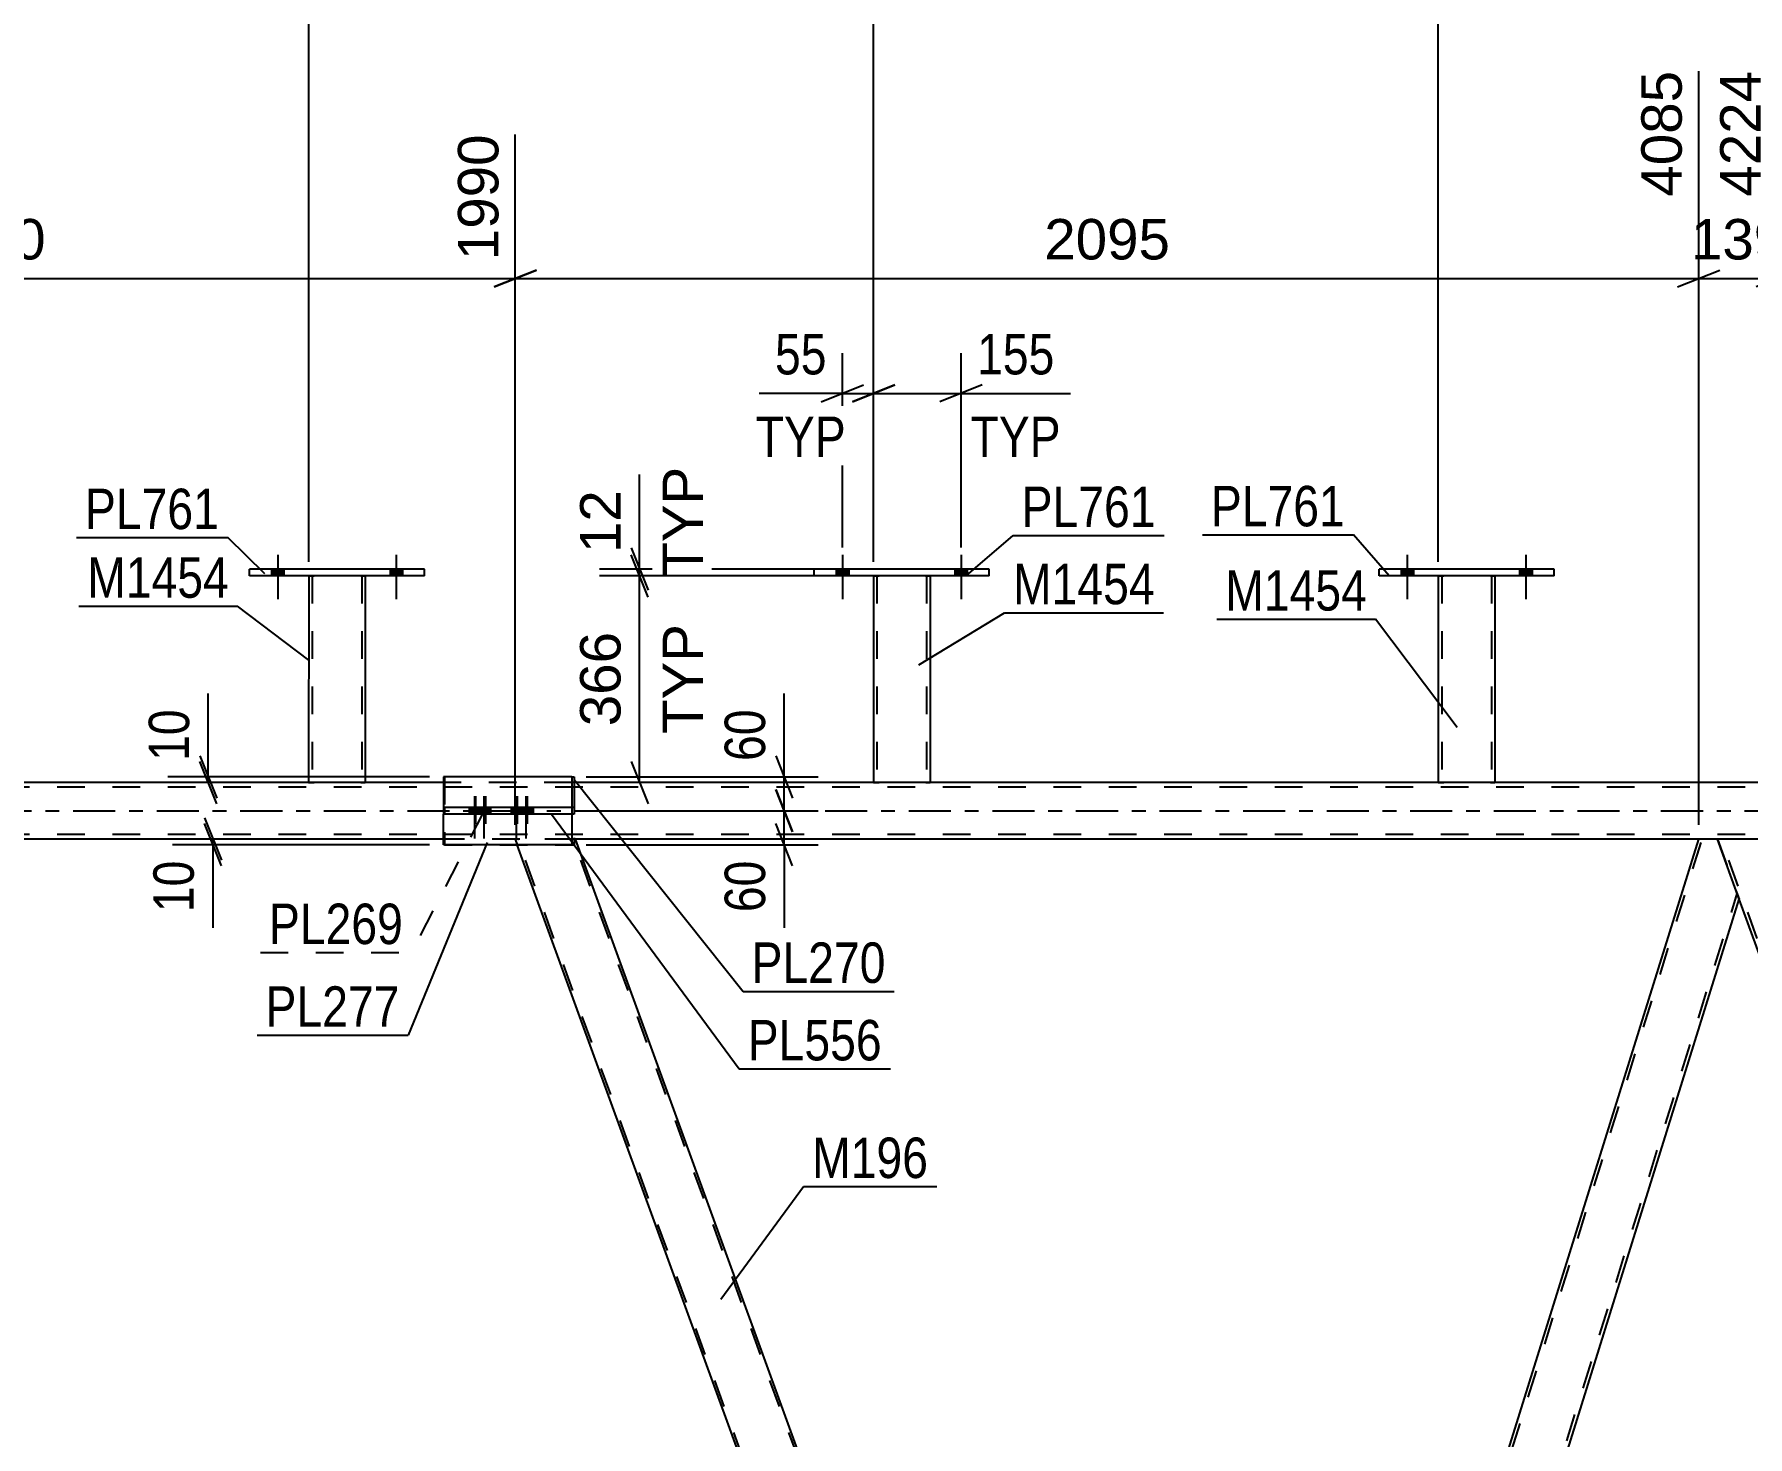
# Model space of a CAD drawing. Header units: millimetres. Extents: x 0 to 841, y 0 to 594.
# Drawn here: x 106.8 to 228.2, y 382.3 to 481.6 of the extents above; entities that cross this region are included whole.
import ezdxf

# ---------------------------------------------------------------- set-up
doc = ezdxf.new("R2010")
doc.units = ezdxf.units.MM
doc.linetypes.add('DXK_LINE_DOT2', pattern=[3.9198, 1.9599, -1.9599])
doc.linetypes.add('DXK_LINE_DOT3', pattern=[5.9187, 2.979, -0.9799, 0.9799, -0.9799])
doc.styles.add('Arial', font='ARIAL.TTF', dxfattribs={"height": 0.2})
doc.styles.add('Arial Narrow', font='ARIALN.TTF', dxfattribs={"height": 0.2})

# ---------------------------------------------------------------- blocks, each defined once
blk = doc.blocks.new('Bolt-317311647-2537 - 2495')
at = {"linetype": 'Continuous'}
for points in [[(123.64, 443.24), (124.52, 443.24), (124.52, 443.72), (123.64, 443.72)], [(132.04, 443.24), (132.92, 443.24), (132.92, 443.72), (132.04, 443.72)]]:
    blk.add_hatch(color=1, dxfattribs=at).paths.add_polyline_path(points)
at = {"color": 1, "linetype": 'Continuous'}
for p, q in [((124.08, 444.72), (124.08, 441.6)), ((132.48, 444.72), (132.48, 441.6)), ((123.64, 443.72), (123.64, 443.24)), ((124.52, 443.72), (124.52, 443.24)), ((132.04, 443.72), (132.04, 443.24)), ((132.92, 443.72), (132.92, 443.24))]:
    blk.add_line(p, q, dxfattribs=at)
blk = doc.blocks.new('Bolt-317311647-2538 - 2495')
at = {"linetype": 'Continuous'}
for points in [[(123.64, 443.24), (124.52, 443.24), (124.52, 443.72), (123.64, 443.72)], [(132.04, 443.24), (132.92, 443.24), (132.92, 443.72), (132.04, 443.72)]]:
    blk.add_hatch(color=1, dxfattribs=at).paths.add_polyline_path(points)
at = {"color": 1, "linetype": 'Continuous'}
for p, q in [((124.08, 444.72), (124.08, 441.6)), ((132.48, 444.72), (132.48, 441.6)), ((123.64, 443.72), (123.64, 443.24)), ((124.52, 443.72), (124.52, 443.24)), ((132.04, 443.72), (132.04, 443.24)), ((132.92, 443.72), (132.92, 443.24))]:
    blk.add_line(p, q, dxfattribs=at)
blk = doc.blocks.new('Part-317311647-2614 - 2495')
at = {"color": 2, "linetype": 'Continuous'}
for p, q in [((126.27, 428.6), (90.27, 428.6)), ((135.82, 428.6), (130.27, 428.6)), ((166.28, 428.6), (144.92, 428.6)), ((206.28, 428.6), (170.28, 428.6)), ((246.27, 428.6), (210.28, 428.6)), ((135.82, 424.6), (74.08, 424.6)), ((224.72, 424.6), (145.16, 424.6))]:
    blk.add_line(p, q, dxfattribs=at)
at = {"color": 7, "linetype": 'DXK_LINE_DOT2'}
for p, q in [((130.27, 428.6), (126.27, 428.6)), ((144.92, 428.6), (135.82, 428.6)), ((170.28, 428.6), (166.28, 428.6)), ((210.28, 428.6), (206.28, 428.6)), ((710.15, 428.28), (74.08, 428.28)), ((710.15, 424.92), (74.08, 424.92)), ((145.16, 424.6), (135.82, 424.6)), ((655.97, 424.6), (224.72, 424.6)), ((230.3, 424.6), (224.72, 424.6))]:
    blk.add_line(p, q, dxfattribs=at)
at = {"color": 7, "linetype": 'DXK_LINE_DOT3'}
blk.add_line((74.08, 426.6), (719.95, 426.6), dxfattribs=at)
blk = doc.blocks.new('Bolt-317311647-2539 - 2495')
at = {"linetype": 'Continuous'}
for points in [[(163.64, 443.24), (164.52, 443.24), (164.52, 443.72), (163.64, 443.72)], [(172.04, 443.24), (172.92, 443.24), (172.92, 443.72), (172.04, 443.72)]]:
    blk.add_hatch(color=1, dxfattribs=at).paths.add_polyline_path(points)
at = {"color": 1, "linetype": 'Continuous'}
for p, q in [((164.08, 444.72), (164.08, 441.6)), ((172.48, 444.72), (172.48, 441.6)), ((163.64, 443.72), (163.64, 443.24)), ((164.52, 443.72), (164.52, 443.24)), ((172.04, 443.72), (172.04, 443.24)), ((172.92, 443.72), (172.92, 443.24))]:
    blk.add_line(p, q, dxfattribs=at)
blk = doc.blocks.new('Bolt-317311647-2540 - 2495')
at = {"linetype": 'Continuous'}
for points in [[(163.64, 443.24), (164.52, 443.24), (164.52, 443.72), (163.64, 443.72)], [(172.04, 443.24), (172.92, 443.24), (172.92, 443.72), (172.04, 443.72)]]:
    blk.add_hatch(color=1, dxfattribs=at).paths.add_polyline_path(points)
at = {"color": 1, "linetype": 'Continuous'}
for p, q in [((164.08, 444.72), (164.08, 441.6)), ((172.48, 444.72), (172.48, 441.6)), ((163.64, 443.72), (163.64, 443.24)), ((164.52, 443.72), (164.52, 443.24)), ((172.04, 443.72), (172.04, 443.24)), ((172.92, 443.72), (172.92, 443.24))]:
    blk.add_line(p, q, dxfattribs=at)
blk = doc.blocks.new('Bolt-317311647-2541 - 2495')
at = {"color": 1, "linetype": 'DXK_LINE_DOT2'}
for p, q in [((138.1, 427.64), (138.1, 424.64)), ((138.79, 427.64), (138.79, 424.64)), ((141.05, 427.64), (141.05, 424.64)), ((141.74, 427.64), (141.74, 424.64)), ((137.74, 426.84), (137.74, 426.36)), ((138.43, 426.84), (138.43, 426.36)), ((138.46, 426.84), (138.46, 426.36)), ((139.15, 426.84), (139.15, 426.36)), ((140.69, 426.84), (140.69, 426.36)), ((141.38, 426.84), (141.38, 426.36)), ((141.41, 426.84), (141.41, 426.36)), ((142.1, 426.84), (142.1, 426.36))]:
    blk.add_line(p, q, dxfattribs=at)
blk = doc.blocks.new('Part-317311647-2659 - 2495')
at = {"color": 7, "linetype": 'DXK_LINE_DOT2'}
for p, q in [((135.9, 429), (135.9, 424.2)), ((144.92, 429), (135.9, 429)), ((145.07, 428.6), (145.07, 424.2)), ((135.9, 424.2), (145.07, 424.2))]:
    blk.add_line(p, q, dxfattribs=at)
at = {"color": 2, "linetype": 'Continuous'}
for p, q in [((144.92, 429), (145.07, 429)), ((145.07, 429), (145.07, 428.6))]:
    blk.add_line(p, q, dxfattribs=at)
blk = doc.blocks.new('Bolt-317311647-2542 - 2495')
at = {"linetype": 'Continuous'}
for points in [[(138.37, 426.84), (137.65, 426.84), (137.65, 426.36), (138.37, 426.36)], [(139.05, 426.84), (138.33, 426.84), (138.33, 426.36), (139.05, 426.36)], [(141.34, 426.84), (140.62, 426.84), (140.62, 426.36), (141.34, 426.36)], [(142.01, 426.84), (141.29, 426.84), (141.29, 426.36), (142.01, 426.36)]]:
    blk.add_hatch(color=1, dxfattribs=at).paths.add_polyline_path(points)
at = {"color": 1, "linetype": 'Continuous'}
for p, q in [((138.01, 427.64), (138.01, 424.64)), ((138.69, 427.64), (138.69, 424.64)), ((140.98, 427.64), (140.98, 424.64)), ((141.65, 427.64), (141.65, 424.64)), ((137.65, 426.84), (137.65, 426.36)), ((138.33, 426.84), (138.33, 426.36)), ((138.37, 426.84), (138.37, 426.36)), ((139.05, 426.84), (139.05, 426.36)), ((140.62, 426.84), (140.62, 426.36)), ((141.29, 426.84), (141.29, 426.36)), ((141.34, 426.84), (141.34, 426.36)), ((142.01, 426.84), (142.01, 426.36))]:
    blk.add_line(p, q, dxfattribs=at)
blk = doc.blocks.new('Bolt-317311647-2543 - 2495')
at = {"linetype": 'Continuous'}
for points in [[(203.64, 443.24), (204.52, 443.24), (204.52, 443.72), (203.64, 443.72)], [(212.04, 443.24), (212.92, 443.24), (212.92, 443.72), (212.04, 443.72)]]:
    blk.add_hatch(color=1, dxfattribs=at).paths.add_polyline_path(points)
at = {"color": 1, "linetype": 'Continuous'}
for p, q in [((204.08, 444.72), (204.08, 441.6)), ((212.48, 444.72), (212.48, 441.6)), ((203.64, 443.72), (203.64, 443.24)), ((204.52, 443.72), (204.52, 443.24)), ((212.04, 443.72), (212.04, 443.24)), ((212.92, 443.72), (212.92, 443.24))]:
    blk.add_line(p, q, dxfattribs=at)
blk = doc.blocks.new('Bolt-317311647-2544 - 2495')
at = {"linetype": 'Continuous'}
for points in [[(203.64, 443.24), (204.52, 443.24), (204.52, 443.72), (203.64, 443.72)], [(212.04, 443.24), (212.92, 443.24), (212.92, 443.72), (212.04, 443.72)]]:
    blk.add_hatch(color=1, dxfattribs=at).paths.add_polyline_path(points)
at = {"color": 1, "linetype": 'Continuous'}
for p, q in [((204.08, 444.72), (204.08, 441.6)), ((212.48, 444.72), (212.48, 441.6)), ((203.64, 443.72), (203.64, 443.24)), ((204.52, 443.72), (204.52, 443.24)), ((212.04, 443.72), (212.04, 443.24)), ((212.92, 443.72), (212.92, 443.24))]:
    blk.add_line(p, q, dxfattribs=at)
blk = doc.blocks.new('Part-317311647-2953 - 2495')
at = {"color": 2, "linetype": 'Continuous'}
for p, q in [((188.02, 306.85), (224.72, 424.6)), ((226.04, 424.6), (224.72, 424.6)), ((227.59, 420.35), (226.04, 424.6)), ((191.13, 303.38), (227.59, 420.35)), ((189.28, 303.38), (188.04, 306.81))]:
    blk.add_line(p, q, dxfattribs=at)
at = {"color": 7, "linetype": 'DXK_LINE_DOT2'}
for p, q in [((188.16, 306.48), (224.97, 424.6)), ((190.88, 303.38), (227.45, 420.73)), ((188.02, 306.85), (188.04, 306.81)), ((191.13, 303.38), (189.28, 303.38))]:
    blk.add_line(p, q, dxfattribs=at)
blk = doc.blocks.new('Part-317311647-2639 - 2495')
at = {"color": 2, "linetype": 'Continuous'}
for p, q in [((122.08, 443.24), (122.08, 443.72)), ((134.48, 443.72), (122.08, 443.72)), ((134.48, 443.24), (122.08, 443.24)), ((134.48, 443.24), (134.48, 443.72))]:
    blk.add_line(p, q, dxfattribs=at)
blk = doc.blocks.new('Part-317311647-2644 - 2495')
at = {"color": 2, "linetype": 'Continuous'}
for p, q in [((126.28, 443.24), (126.27, 428.6)), ((130.28, 443.24), (130.27, 428.6)), ((126.31, 428.6), (126.27, 428.6)), ((126.42, 428.6), (126.31, 428.6)), ((126.57, 428.6), (126.42, 428.6)), ((129.98, 428.6), (126.57, 428.6)), ((130.13, 428.6), (129.98, 428.6)), ((130.24, 428.6), (130.13, 428.6)), ((130.27, 428.6), (130.24, 428.6))]:
    blk.add_line(p, q, dxfattribs=at)
at = {"color": 7, "linetype": 'DXK_LINE_DOT2'}
for p, q in [((126.28, 443.25), (126.28, 443.25)), ((126.28, 443.25), (126.28, 443.24)), ((126.28, 443.24), (126.28, 443.25)), ((126.32, 443.25), (126.28, 443.25)), ((126.28, 443.25), (126.32, 443.25)), ((126.42, 443.25), (126.32, 443.25)), ((126.32, 443.25), (126.42, 443.25)), ((126.58, 443.25), (126.42, 443.25)), ((126.42, 443.25), (126.58, 443.25)), ((126.52, 443.25), (126.51, 428.6)), ((126.52, 443.25), (126.52, 443.25)), ((126.54, 443.25), (126.52, 443.25)), ((126.52, 443.25), (126.54, 443.25)), ((126.59, 443.25), (126.54, 443.25)), ((126.54, 443.25), (126.59, 443.25)), ((129.98, 443.24), (126.58, 443.25)), ((129.98, 443.24), (126.58, 443.25)), ((129.89, 443.24), (126.59, 443.25)), ((126.59, 443.25), (126.67, 443.25)), ((129.97, 443.24), (126.67, 443.25)), ((129.97, 443.24), (129.89, 443.24)), ((130.02, 443.24), (129.97, 443.24)), ((129.97, 443.24), (130.02, 443.24)), ((129.98, 443.24), (130.14, 443.24)), ((130.14, 443.24), (129.98, 443.24)), ((130.04, 443.24), (130.02, 443.24)), ((130.02, 443.24), (130.04, 443.24)), ((130.04, 443.24), (130.03, 428.6)), ((130.04, 443.24), (130.04, 443.24)), ((130.14, 443.24), (130.24, 443.24)), ((130.24, 443.24), (130.14, 443.24)), ((130.24, 443.24), (130.28, 443.24)), ((130.28, 443.24), (130.24, 443.24)), ((130.28, 443.24), (130.28, 443.24)), ((130.28, 443.24), (130.28, 443.24)), ((130.28, 443.24), (130.28, 443.24)), ((126.27, 428.6), (126.31, 428.6)), ((126.31, 428.6), (126.42, 428.6)), ((126.42, 428.6), (126.57, 428.6)), ((126.53, 428.6), (126.51, 428.6)), ((126.51, 428.6), (126.53, 428.6)), ((126.58, 428.6), (126.53, 428.6)), ((126.53, 428.6), (126.57, 428.6)), ((129.98, 428.6), (126.57, 428.6)), ((126.57, 428.6), (126.58, 428.6)), ((129.89, 428.6), (126.58, 428.6)), ((126.58, 428.6), (126.66, 428.6)), ((129.96, 428.6), (126.66, 428.6)), ((129.96, 428.6), (129.89, 428.6)), ((130.02, 428.6), (129.96, 428.6)), ((129.96, 428.6), (130.02, 428.6)), ((129.98, 428.6), (130.13, 428.6)), ((130.03, 428.6), (130.02, 428.6)), ((130.02, 428.6), (130.03, 428.6)), ((130.13, 428.6), (130.24, 428.6)), ((130.24, 428.6), (130.27, 428.6))]:
    blk.add_line(p, q, dxfattribs=at)
blk = doc.blocks.new('Part-317311647-2649 - 2495')
at = {"color": 2, "linetype": 'Continuous'}
for p, q in [((162.08, 443.24), (162.08, 443.72)), ((174.48, 443.72), (162.08, 443.72)), ((174.48, 443.24), (162.08, 443.24)), ((174.48, 443.24), (174.48, 443.72))]:
    blk.add_line(p, q, dxfattribs=at)
blk = doc.blocks.new('Part-317311647-2654 - 2495')
at = {"color": 7, "linetype": 'DXK_LINE_DOT2'}
for p, q in [((166.28, 443.25), (166.28, 443.25)), ((166.28, 443.25), (166.28, 443.24)), ((166.28, 443.24), (166.28, 443.25)), ((166.32, 443.25), (166.28, 443.25)), ((166.28, 443.25), (166.32, 443.25)), ((166.42, 443.25), (166.32, 443.25)), ((166.32, 443.25), (166.42, 443.25)), ((166.54, 443.25), (166.42, 443.25)), ((166.42, 443.25), (166.58, 443.25)), ((166.52, 443.25), (166.52, 443.25)), ((166.52, 443.25), (166.52, 428.6)), ((166.54, 443.25), (166.52, 443.25)), ((166.52, 443.25), (166.54, 443.25)), ((169.99, 443.24), (166.54, 443.25)), ((166.59, 443.25), (166.54, 443.25)), ((166.54, 443.25), (166.59, 443.25)), ((169.99, 443.24), (166.58, 443.25)), ((169.89, 443.24), (166.59, 443.25)), ((166.59, 443.25), (166.67, 443.25)), ((169.97, 443.24), (166.67, 443.25)), ((169.97, 443.24), (169.89, 443.24)), ((170.02, 443.24), (169.97, 443.24)), ((169.97, 443.24), (170.02, 443.24)), ((169.99, 443.24), (170.14, 443.24)), ((170.14, 443.24), (169.99, 443.24)), ((170.04, 443.24), (170.02, 443.24)), ((170.02, 443.24), (170.04, 443.24)), ((170.04, 443.24), (170.04, 443.24)), ((170.04, 443.24), (170.04, 428.6)), ((170.14, 443.24), (170.25, 443.24)), ((170.25, 443.24), (170.14, 443.24)), ((170.25, 443.24), (170.28, 443.24)), ((170.28, 443.24), (170.25, 443.24)), ((170.28, 443.24), (170.28, 443.24)), ((170.28, 443.24), (170.28, 443.24)), ((170.28, 443.24), (170.28, 443.24)), ((166.28, 428.6), (166.31, 428.6)), ((166.31, 428.6), (166.42, 428.6)), ((166.42, 428.6), (166.57, 428.6)), ((166.54, 428.6), (166.52, 428.6)), ((166.52, 428.6), (166.54, 428.6)), ((166.59, 428.6), (166.54, 428.6)), ((166.54, 428.6), (166.57, 428.6)), ((169.98, 428.6), (166.57, 428.6)), ((166.57, 428.6), (166.59, 428.6)), ((169.89, 428.6), (166.59, 428.6)), ((166.59, 428.6), (166.67, 428.6)), ((170.02, 428.6), (166.67, 428.6)), ((169.97, 428.6), (169.89, 428.6)), ((170.02, 428.6), (169.97, 428.6)), ((169.98, 428.6), (170.14, 428.6)), ((170.04, 428.6), (170.02, 428.6)), ((170.02, 428.6), (170.04, 428.6)), ((170.14, 428.6), (170.24, 428.6)), ((170.24, 428.6), (170.28, 428.6))]:
    blk.add_line(p, q, dxfattribs=at)
at = {"color": 2, "linetype": 'Continuous'}
for p, q in [((166.28, 443.24), (166.28, 428.6)), ((170.28, 443.24), (170.28, 428.6)), ((166.31, 428.6), (166.28, 428.6)), ((166.42, 428.6), (166.31, 428.6)), ((166.57, 428.6), (166.42, 428.6)), ((169.98, 428.6), (166.57, 428.6)), ((170.14, 428.6), (169.98, 428.6)), ((170.24, 428.6), (170.14, 428.6)), ((170.28, 428.6), (170.24, 428.6))]:
    blk.add_line(p, q, dxfattribs=at)
blk = doc.blocks.new('Part-317311647-2664 - 2495')
at = {"color": 2, "linetype": 'Continuous'}
for p, q in [((202.08, 443.24), (202.08, 443.72)), ((214.48, 443.72), (202.08, 443.72)), ((214.48, 443.24), (202.08, 443.24)), ((214.48, 443.24), (214.48, 443.72))]:
    blk.add_line(p, q, dxfattribs=at)
blk = doc.blocks.new('Part-317311647-2669 - 2495')
at = {"color": 7, "linetype": 'DXK_LINE_DOT2'}
for p, q in [((206.28, 443.25), (206.28, 443.25)), ((206.28, 443.25), (206.28, 443.24)), ((206.28, 443.24), (206.28, 443.25)), ((206.32, 443.25), (206.28, 443.25)), ((206.28, 443.25), (206.32, 443.25)), ((206.42, 443.25), (206.32, 443.25)), ((206.32, 443.25), (206.42, 443.25)), ((206.54, 443.25), (206.42, 443.25)), ((206.42, 443.25), (206.58, 443.25)), ((206.52, 443.25), (206.52, 443.25)), ((206.52, 443.25), (206.52, 428.6)), ((206.54, 443.25), (206.52, 443.25)), ((206.52, 443.25), (206.54, 443.25)), ((209.98, 443.24), (206.54, 443.25)), ((206.59, 443.25), (206.54, 443.25)), ((206.54, 443.25), (206.59, 443.25)), ((209.98, 443.24), (206.58, 443.25)), ((209.89, 443.24), (206.59, 443.25)), ((206.59, 443.25), (206.67, 443.25)), ((209.97, 443.24), (206.67, 443.25)), ((209.97, 443.24), (209.89, 443.24)), ((210.02, 443.24), (209.97, 443.24)), ((209.97, 443.24), (210.02, 443.24)), ((209.98, 443.24), (210.14, 443.24)), ((210.14, 443.24), (209.98, 443.24)), ((210.04, 443.24), (210.02, 443.24)), ((210.02, 443.24), (210.04, 443.24)), ((210.04, 443.24), (210.04, 443.24)), ((210.04, 443.24), (210.04, 428.6)), ((210.14, 443.24), (210.24, 443.24)), ((210.24, 443.24), (210.14, 443.24)), ((210.24, 443.24), (210.28, 443.24)), ((210.28, 443.24), (210.24, 443.24)), ((210.28, 443.24), (210.28, 443.24)), ((210.28, 443.24), (210.28, 443.24)), ((210.28, 443.24), (210.28, 443.24)), ((206.28, 428.6), (206.31, 428.6)), ((206.31, 428.6), (206.42, 428.6)), ((206.42, 428.6), (206.57, 428.6)), ((206.53, 428.6), (206.52, 428.6)), ((206.52, 428.6), (206.53, 428.6)), ((206.59, 428.6), (206.53, 428.6)), ((206.53, 428.6), (206.57, 428.6)), ((209.98, 428.6), (206.57, 428.6)), ((206.57, 428.6), (206.59, 428.6)), ((209.89, 428.6), (206.59, 428.6)), ((206.59, 428.6), (206.66, 428.6)), ((210.02, 428.6), (206.66, 428.6)), ((209.97, 428.6), (209.89, 428.6)), ((210.02, 428.6), (209.97, 428.6)), ((209.98, 428.6), (210.14, 428.6)), ((210.04, 428.6), (210.02, 428.6)), ((210.02, 428.6), (210.04, 428.6)), ((210.14, 428.6), (210.24, 428.6)), ((210.24, 428.6), (210.28, 428.6))]:
    blk.add_line(p, q, dxfattribs=at)
at = {"color": 2, "linetype": 'Continuous'}
for p, q in [((206.28, 443.24), (206.28, 428.6)), ((210.28, 443.24), (210.28, 428.6)), ((206.31, 428.6), (206.28, 428.6)), ((206.42, 428.6), (206.31, 428.6)), ((206.57, 428.6), (206.42, 428.6)), ((209.98, 428.6), (206.57, 428.6)), ((210.14, 428.6), (209.98, 428.6)), ((210.24, 428.6), (210.14, 428.6)), ((210.28, 428.6), (210.24, 428.6))]:
    blk.add_line(p, q, dxfattribs=at)
blk = doc.blocks.new('Part-317311647-2704 - 2495')
at = {"color": 2, "linetype": 'Continuous'}
for p, q in [((144.92, 429), (135.82, 429)), ((135.82, 429), (135.82, 426.84)), ((144.92, 429), (144.92, 424.2)), ((135.82, 424.2), (135.82, 426.36)), ((144.92, 424.2), (135.82, 424.2))]:
    blk.add_line(p, q, dxfattribs=at)
at = {"color": 7, "linetype": 'DXK_LINE_DOT2'}
blk.add_line((135.82, 426.84), (135.82, 426.36), dxfattribs=at)
blk = doc.blocks.new('Part-317311647-2993 - 2495')
at = {"color": 2, "linetype": 'Continuous'}
for p, q in [((230.3, 424.6), (226.04, 424.6)), ((230.3, 424.6), (272.66, 308.2)), ((268.41, 308.2), (227.59, 420.35))]:
    blk.add_line(p, q, dxfattribs=at)
at = {"color": 7, "linetype": 'DXK_LINE_DOT2'}
for p, q in [((226.04, 424.6), (227.59, 420.35)), ((270.42, 303.38), (226.3, 424.6)), ((226.3, 424.6), (226.32, 424.6)), ((274.16, 303.38), (230.04, 424.6)), ((270.16, 303.38), (268.41, 308.2)), ((274.42, 303.38), (272.66, 308.2)), ((274.42, 303.38), (270.16, 303.38))]:
    blk.add_line(p, q, dxfattribs=at)
blk = doc.blocks.new('Part-317311647-2998 - 2495')
at = {"color": 7, "linetype": 'DXK_LINE_DOT2'}
for p, q in [((144.95, 424.6), (140.91, 424.6)), ((140.91, 424.6), (141.05, 424.2)), ((185.2, 303.38), (141.08, 424.6)), ((141.08, 424.6), (141.09, 424.6)), ((141.09, 424.6), (141.13, 424.6)), ((189.11, 303.38), (144.99, 424.6)), ((189.28, 303.38), (188.04, 306.81)), ((189.28, 303.38), (185.03, 303.38))]:
    blk.add_line(p, q, dxfattribs=at)
at = {"color": 2, "linetype": 'Continuous'}
for p, q in [((185.03, 303.38), (141.05, 424.2)), ((144.95, 424.6), (144.92, 424.6)), ((145.16, 424.6), (144.95, 424.6)), ((188.04, 306.81), (145.16, 424.6))]:
    blk.add_line(p, q, dxfattribs=at)
blk = doc.blocks.new('Part-317311647-3008 - 2495')
at = {"color": 7, "linetype": 'DXK_LINE_DOT2'}
for p, q in [((145.07, 426.84), (135.9, 426.84)), ((135.9, 426.84), (135.9, 426.36)), ((145.07, 426.36), (135.9, 426.36)), ((142.17, 426.84), (142.17, 426.36)), ((145.07, 426.84), (145.07, 426.36))]:
    blk.add_line(p, q, dxfattribs=at)
blk = doc.blocks.new('Part-317311647-3018 - 2495')
at = {"color": 2, "linetype": 'Continuous'}
for p, q in [((142.11, 426.84), (135.82, 426.84)), ((135.82, 426.84), (135.82, 426.36)), ((142.11, 426.36), (135.82, 426.36)), ((144.92, 426.84), (142.11, 426.84)), ((142.11, 426.84), (142.11, 426.36)), ((144.92, 426.36), (142.11, 426.36)), ((144.92, 426.84), (144.92, 426.36))]:
    blk.add_line(p, q, dxfattribs=at)
blk = doc.blocks.new('StraightDimension-317311647-3088 - 2495')
at = {"color": 7, "linetype": 'Continuous'}
for p, q in [((224.72, 425.6), (224.72, 478.99)), ((230.3, 425.6), (230.3, 478.99)), ((223.22, 463.7), (226.22, 464.9)), ((231.8, 464.9), (228.8, 463.7)), ((224.72, 464.3), (230.3, 464.3))]:
    blk.add_line(p, q, dxfattribs=at)
at = {"color": 0}
blk.add_wipeout([(231.45, 465.05), (231.45, 469.25), (223.57, 469.25), (223.57, 465.05)], dxfattribs=at)
at = {"color": 3, "style": 'Arial'}
blk.add_text('139', height=2.865, dxfattribs=at).set_placement((224.17, 465.65))
at = {"color": 0, "linetype": 'Continuous'}
blk.add_wipeout([(229.7, 479.59), (225.5, 479.59), (225.5, 469.5), (229.7, 469.5)], dxfattribs=at)
at = {"color": 3, "linetype": 'Continuous', "style": 'Arial'}
blk.add_text('4224', height=2.865, rotation=90.0002, dxfattribs=at).set_placement((229.1, 470.1))
blk = doc.blocks.new('StraightDimension-317311647-3474 - 2495')
at = {"color": 7, "linetype": 'Continuous'}
for p, q in [((65.46, 423.6), (65.46, 343.93)), ((106.9, 304.38), (106.9, 349.18)), ((66.96, 346.93), (63.96, 345.73)), ((65.46, 346.33), (106.9, 346.33)), ((105.4, 345.73), (108.4, 346.93))]:
    blk.add_line(p, q, dxfattribs=at)
at = {"color": 0}
blk.add_wipeout([(91.23, 347.08), (91.23, 351.28), (81.13, 351.28), (81.13, 347.08)], dxfattribs=at)
at = {"color": 3, "style": 'Arial'}
blk.add_text('1139', height=2.865, dxfattribs=at).set_placement((81.73, 347.68))
blk = doc.blocks.new('StraightDimension-317311647-3766 - 2495')
at = {"color": 7, "linetype": 'Continuous'}
for p, q in [((118.89, 426.1), (120.09, 423.1)), ((120.09, 422.7), (118.89, 425.7)), ((134.82, 424.6), (116.64, 424.6)), ((134.82, 424.2), (116.64, 424.2)), ((119.49, 424.2), (119.49, 424.6)), ((119.49, 424.2), (119.49, 418.3)), ((119.49, 424.2), (119.49, 418.3))]:
    blk.add_line(p, q, dxfattribs=at)
at = {"color": 0}
blk.add_wipeout([(118.74, 423.68), (114.54, 423.68), (114.54, 418.82), (118.74, 418.82)], dxfattribs=at)
at = {"color": 3, "style": 'Arial Narrow'}
blk.add_text('10', height=2.863, rotation=90.0002, dxfattribs=at).set_placement((118.14, 419.42))
blk = doc.blocks.new('StraightDimension-317311647-3821 - 2495')
at = {"color": 7, "linetype": 'Continuous'}
for p, q in [((159.35, 428.1), (160.55, 425.1)), ((145.92, 426.6), (162.35, 426.6)), ((159.95, 424.2), (159.95, 426.6)), ((160.55, 422.7), (159.35, 425.7)), ((145.92, 424.2), (162.35, 424.2)), ((159.95, 424.2), (159.95, 418.3)), ((159.95, 424.2), (159.95, 418.3))]:
    blk.add_line(p, q, dxfattribs=at)
at = {"color": 0}
blk.add_wipeout([(159.2, 423.68), (155, 423.68), (155, 418.82), (159.2, 418.82)], dxfattribs=at)
at = {"color": 3, "style": 'Arial Narrow'}
blk.add_text('60', height=2.863, rotation=90.0002, dxfattribs=at).set_placement((158.6, 419.42))
blk = doc.blocks.new('StraightDimension-317311647-10850 - 2495')
at = {"color": 7, "linetype": 'Continuous'}
for p, q in [((166.28, 444.25), (166.28, 495.6)), ((206.28, 444.23), (206.28, 495.6)), ((167.78, 486.01), (164.78, 484.81)), ((204.78, 484.81), (207.78, 486.01)), ((166.28, 485.41), (206.28, 485.41))]:
    blk.add_line(p, q, dxfattribs=at)
at = {"color": 0}
blk.add_wipeout([(191.33, 486.16), (191.33, 490.36), (181.23, 490.36), (181.23, 486.16)], dxfattribs=at)
at = {"color": 3, "style": 'Arial'}
blk.add_text('1000', height=2.865, dxfattribs=at).set_placement((181.83, 486.76))
at = {"color": 0, "linetype": 'Continuous'}
blk.add_wipeout([(205.68, 496.2), (201.48, 496.2), (201.48, 486.11), (205.68, 486.11)], dxfattribs=at)
at = {"color": 3, "linetype": 'Continuous', "style": 'Arial'}
blk.add_text('3624', height=2.865, rotation=90.0002, dxfattribs=at).set_placement((205.08, 486.71))
blk = doc.blocks.new('StraightDimension-317311647-10851 - 2495')
at = {"color": 7, "linetype": 'Continuous'}
for p, q in [((126.28, 444.23), (126.28, 495.6)), ((166.28, 444.25), (166.28, 495.6)), ((127.78, 486.01), (124.78, 484.81)), ((164.78, 484.81), (167.78, 486.01)), ((126.28, 485.41), (166.28, 485.41))]:
    blk.add_line(p, q, dxfattribs=at)
at = {"color": 0}
blk.add_wipeout([(151.33, 486.16), (151.33, 490.36), (141.23, 490.36), (141.23, 486.16)], dxfattribs=at)
at = {"color": 3, "style": 'Arial'}
blk.add_text('1000', height=2.865, dxfattribs=at).set_placement((141.83, 486.76))
at = {"color": 0, "linetype": 'Continuous'}
blk.add_wipeout([(165.68, 496.2), (161.48, 496.2), (161.48, 486.11), (165.68, 486.11)], dxfattribs=at)
at = {"color": 3, "linetype": 'Continuous', "style": 'Arial'}
blk.add_text('2624', height=2.865, rotation=90.0002, dxfattribs=at).set_placement((165.08, 486.71))
blk = doc.blocks.new('StraightDimension-317311647-3077 - 2495')
at = {"color": 7, "linetype": 'Continuous'}
for p, q in [((224.72, 425.6), (224.72, 478.99)), ((140.91, 425.6), (140.91, 474.49)), ((142.41, 464.9), (139.41, 463.7)), ((223.22, 463.7), (226.22, 464.9)), ((140.91, 464.3), (224.72, 464.3))]:
    blk.add_line(p, q, dxfattribs=at)
at = {"color": 0}
blk.add_wipeout([(187.86, 465.05), (187.86, 469.25), (177.77, 469.25), (177.77, 465.05)], dxfattribs=at)
at = {"color": 3, "style": 'Arial'}
blk.add_text('2095', height=2.865, dxfattribs=at).set_placement((178.37, 465.65))
at = {"color": 0, "linetype": 'Continuous'}
blk.add_wipeout([(224.12, 479.59), (219.92, 479.59), (219.92, 469.5), (224.12, 469.5)], dxfattribs=at)
at = {"color": 3, "linetype": 'Continuous', "style": 'Arial'}
blk.add_text('4085', height=2.865, rotation=90.0002, dxfattribs=at).set_placement((223.52, 470.1))
blk = doc.blocks.new('StraightDimension-317311647-3029 - 2495')
at = {"color": 7, "linetype": 'Continuous'}
for p, q in [((149.71, 443.72), (149.71, 450.42)), ((149.71, 443.72), (149.71, 450.42)), ((149.11, 445.22), (150.31, 442.22)), ((150.31, 441.74), (149.11, 444.74)), ((167.28, 443.72), (146.86, 443.72)), ((167.28, 443.24), (146.86, 443.24)), ((149.71, 443.24), (149.71, 443.72))]:
    blk.add_line(p, q, dxfattribs=at)
at = {"color": 0, "linetype": 'Continuous'}
blk.add_wipeout([(154.81, 451.56), (150.61, 451.56), (150.61, 442.58), (154.81, 442.58)], dxfattribs=at)
at = {"color": 0}
blk.add_wipeout([(148.96, 449.89), (144.76, 449.89), (144.76, 444.25), (148.96, 444.25)], dxfattribs=at)
at = {"color": 3, "linetype": 'Continuous', "style": 'Arial'}
blk.add_text('TYP', height=2.865, rotation=90.0002, dxfattribs=at).set_placement((154.21, 443.18))
at = {"color": 3, "style": 'Arial'}
blk.add_text('12', height=2.865, rotation=90.0002, dxfattribs=at).set_placement((148.36, 444.85))
blk = doc.blocks.new('StraightDimension-317311647-3048 - 2495')
at = {"color": 7, "linetype": 'Continuous'}
for p, q in [((150.31, 441.74), (149.11, 444.74)), ((167.28, 443.24), (146.86, 443.24)), ((149.71, 428.6), (149.71, 443.24)), ((149.11, 430.1), (150.31, 427.1)), ((165.28, 428.6), (146.86, 428.6))]:
    blk.add_line(p, q, dxfattribs=at)
at = {"color": 0}
blk.add_wipeout([(148.96, 439.86), (144.76, 439.86), (144.76, 431.99), (148.96, 431.99)], dxfattribs=at)
at = {"color": 0, "linetype": 'Continuous'}
blk.add_wipeout([(154.81, 440.41), (150.61, 440.41), (150.61, 431.44), (154.81, 431.44)], dxfattribs=at)
at = {"color": 3, "linetype": 'Continuous', "style": 'Arial'}
blk.add_text('TYP', height=2.865, rotation=90.0002, dxfattribs=at).set_placement((154.21, 432.04))
at = {"color": 3, "style": 'Arial'}
blk.add_text('366', height=2.865, rotation=90.0002, dxfattribs=at).set_placement((148.36, 432.59))
blk = doc.blocks.new('StraightDimension-317311647-3071 - 2495')
at = {"color": 7, "linetype": 'Continuous'}
for p, q in [((140.91, 425.6), (140.91, 474.49)), ((65.46, 429.6), (65.46, 467.82)), ((66.96, 464.9), (63.96, 463.7)), ((139.41, 463.7), (142.41, 464.9)), ((65.46, 464.3), (140.91, 464.3))]:
    blk.add_line(p, q, dxfattribs=at)
at = {"color": 0}
blk.add_wipeout([(108.23, 465.05), (108.23, 469.25), (98.14, 469.25), (98.14, 465.05)], dxfattribs=at)
at = {"color": 3, "style": 'Arial'}
blk.add_text('1990', height=2.865, dxfattribs=at).set_placement((98.74, 465.65))
at = {"color": 0, "linetype": 'Continuous'}
for points in [[(140.31, 475.09), (136.11, 475.09), (136.11, 465), (140.31, 465)], [(64.86, 468.42), (60.66, 468.42), (60.66, 465), (64.86, 465)]]:
    blk.add_wipeout(points, dxfattribs=at)
at = {"color": 3, "linetype": 'Continuous', "style": 'Arial'}
for s, height, p in [('1990', 2.865, (139.71, 465.6)), ('0', 2.87, (64.26, 465.6))]:
    blk.add_text(s, height=height, rotation=90.0002, dxfattribs=at).set_placement(p)
blk = doc.blocks.new('StraightDimension-317311647-11010 - 2495')
at = {"color": 7, "linetype": 'Continuous'}
for p, q in [((164.08, 445.26), (164.08, 459.01)), ((166.28, 444.24), (166.28, 459.01)), ((162.58, 455.56), (165.58, 456.76)), ((167.78, 456.76), (164.78, 455.56)), ((164.08, 456.16), (158.18, 456.16)), ((164.08, 456.16), (158.18, 456.16)), ((164.08, 456.16), (166.28, 456.16))]:
    blk.add_line(p, q, dxfattribs=at)
at = {"color": 0}
blk.add_wipeout([(163.56, 456.91), (163.56, 461.11), (158.7, 461.11), (158.7, 456.91)], dxfattribs=at)
at = {"color": 0, "linetype": 'Continuous'}
blk.add_wipeout([(164.92, 451.06), (164.92, 455.26), (157.33, 455.26), (157.33, 451.06)], dxfattribs=at)
at = {"color": 3, "style": 'Arial Narrow'}
blk.add_text('55', height=2.863, dxfattribs=at).set_placement((159.3, 457.51))
at = {"color": 3, "linetype": 'Continuous', "style": 'Arial Narrow'}
blk.add_text('TYP', height=2.863, dxfattribs=at).set_placement((157.93, 451.66))
blk = doc.blocks.new('StraightDimension-317311647-3789 - 2495')
at = {"color": 7, "linetype": 'Continuous'}
for p, q in [((119.16, 429), (119.16, 434.91)), ((119.16, 429), (119.16, 434.91)), ((118.56, 430.5), (119.76, 427.5)), ((119.76, 427.1), (118.56, 430.1)), ((134.82, 429), (116.31, 429)), ((134.82, 428.6), (116.31, 428.6)), ((119.16, 428.6), (119.16, 429))]:
    blk.add_line(p, q, dxfattribs=at)
at = {"color": 0}
blk.add_wipeout([(118.41, 434.39), (114.21, 434.39), (114.21, 429.53), (118.41, 429.53)], dxfattribs=at)
at = {"color": 3, "style": 'Arial Narrow'}
blk.add_text('10', height=2.863, rotation=90.0002, dxfattribs=at).set_placement((117.81, 430.13))
blk = doc.blocks.new('StraightDimension-317311647-3812 - 2495')
at = {"color": 7, "linetype": 'Continuous'}
for p, q in [((159.95, 429), (159.95, 434.91)), ((159.95, 429), (159.95, 434.91)), ((159.35, 430.5), (160.55, 427.5)), ((145.92, 429), (162.35, 429)), ((159.95, 426.6), (159.95, 429)), ((160.55, 425.1), (159.35, 428.1)), ((145.92, 426.6), (162.35, 426.6))]:
    blk.add_line(p, q, dxfattribs=at)
at = {"color": 0}
blk.add_wipeout([(159.2, 434.39), (155, 434.39), (155, 429.53), (159.2, 429.53)], dxfattribs=at)
at = {"color": 3, "style": 'Arial Narrow'}
blk.add_text('60', height=2.863, rotation=90.0002, dxfattribs=at).set_placement((158.6, 430.13))
blk = doc.blocks.new('StraightDimension-317311647-10849 - 2495')
at = {"color": 7, "linetype": 'Continuous'}
for p, q in [((206.28, 444.23), (206.28, 495.6)), ((246.28, 444.22), (246.28, 495.6)), ((207.78, 486.01), (204.78, 484.81)), ((244.78, 484.81), (247.78, 486.01)), ((206.28, 485.41), (246.28, 485.41))]:
    blk.add_line(p, q, dxfattribs=at)
at = {"color": 0}
blk.add_wipeout([(231.33, 486.16), (231.33, 490.36), (221.23, 490.36), (221.23, 486.16)], dxfattribs=at)
at = {"color": 3, "style": 'Arial'}
blk.add_text('1000', height=2.865, dxfattribs=at).set_placement((221.83, 486.76))
at = {"color": 0, "linetype": 'Continuous'}
blk.add_wipeout([(245.68, 496.2), (241.48, 496.2), (241.48, 486.11), (245.68, 486.11)], dxfattribs=at)
at = {"color": 3, "linetype": 'Continuous', "style": 'Arial'}
blk.add_text('4624', height=2.865, rotation=90.0002, dxfattribs=at).set_placement((245.08, 486.71))
blk = doc.blocks.new('StraightDimension-317311647-10852 - 2495')
at = {"color": 7, "linetype": 'Continuous'}
for p, q in [((126.28, 444.23), (126.28, 495.6)), ((86.28, 444.25), (86.28, 493.38)), ((87.78, 486.01), (84.78, 484.81)), ((124.78, 484.81), (127.78, 486.01)), ((86.28, 485.41), (126.28, 485.41))]:
    blk.add_line(p, q, dxfattribs=at)
at = {"color": 0}
blk.add_wipeout([(111.33, 486.16), (111.33, 490.36), (101.23, 490.36), (101.23, 486.16)], dxfattribs=at)
at = {"color": 3, "style": 'Arial'}
blk.add_text('1000', height=2.865, dxfattribs=at).set_placement((101.83, 486.76))
at = {"color": 0, "linetype": 'Continuous'}
blk.add_wipeout([(125.68, 496.2), (121.48, 496.2), (121.48, 486.11), (125.68, 486.11)], dxfattribs=at)
at = {"color": 3, "linetype": 'Continuous', "style": 'Arial'}
blk.add_text('1624', height=2.865, rotation=90.0002, dxfattribs=at).set_placement((125.08, 486.71))
blk = doc.blocks.new('StraightDimension-317311647-11009 - 2495')
at = {"color": 7, "linetype": 'Continuous'}
for p, q in [((166.28, 444.24), (166.28, 459.01)), ((172.48, 445.26), (172.48, 459.01)), ((164.78, 455.56), (167.78, 456.76)), ((173.98, 456.76), (170.98, 455.56)), ((166.28, 456.16), (172.48, 456.16)), ((172.48, 456.16), (180.22, 456.16)), ((172.48, 456.16), (180.22, 456.16))]:
    blk.add_line(p, q, dxfattribs=at)
at = {"color": 0}
blk.add_wipeout([(179.69, 456.91), (179.69, 461.11), (173.01, 461.11), (173.01, 456.91)], dxfattribs=at)
at = {"color": 0, "linetype": 'Continuous'}
blk.add_wipeout([(180.14, 451.06), (180.14, 455.26), (172.55, 455.26), (172.55, 451.06)], dxfattribs=at)
at = {"color": 3, "style": 'Arial Narrow'}
blk.add_text('155', height=2.863, dxfattribs=at).set_placement((173.61, 457.51))
at = {"color": 3, "linetype": 'Continuous', "style": 'Arial Narrow'}
blk.add_text('TYP', height=2.863, dxfattribs=at).set_placement((173.15, 451.66))
blk = doc.blocks.new('Mark-317311647-2635 - 2495')
at = {"color": 0}
blk.add_wipeout([(119.94, 446.55), (119.94, 449.55), (110.43, 449.55), (110.43, 446.55)], dxfattribs=at)
blk.add_wipeout([(119.94, 446.55), (119.94, 449.55), (110.43, 449.55), (110.43, 446.55)], dxfattribs=at)
at = {"color": 30, "linetype": 'Continuous'}
for p in [(109.83, 445.95), (123.18, 443.39)]:
    blk.add_line(p, (120.54, 445.95), dxfattribs=at)
at = {"color": 3, "style": 'Arial Narrow'}
blk.add_text('PL761', height=2.863, dxfattribs=at).set_placement((110.43, 446.55))
blk = doc.blocks.new('Mark-317311647-2640 - 2495')
at = {"color": 0}
blk.add_wipeout([(120.64, 441.69), (120.64, 444.69), (110.59, 444.69), (110.59, 441.69)], dxfattribs=at)
blk.add_wipeout([(120.64, 441.69), (120.64, 444.69), (110.59, 444.69), (110.59, 441.69)], dxfattribs=at)
at = {"color": 30, "linetype": 'Continuous'}
for p in [(109.99, 441.09), (126.28, 437.27)]:
    blk.add_line(p, (121.24, 441.09), dxfattribs=at)
at = {"color": 3, "style": 'Arial Narrow'}
blk.add_text('M1454', height=2.863, dxfattribs=at).set_placement((110.59, 441.69))
blk = doc.blocks.new('Mark-317311647-2645 - 2495')
at = {"color": 0}
blk.add_wipeout([(186.27, 446.7), (186.27, 449.7), (176.77, 449.7), (176.77, 446.7)], dxfattribs=at)
blk.add_wipeout([(186.27, 446.7), (186.27, 449.7), (176.77, 449.7), (176.77, 446.7)], dxfattribs=at)
at = {"color": 30, "linetype": 'Continuous'}
for p, q in [((172.85, 443.24), (176.17, 446.1)), ((176.17, 446.1), (186.87, 446.1))]:
    blk.add_line(p, q, dxfattribs=at)
at = {"color": 3, "style": 'Arial Narrow'}
blk.add_text('PL761', height=2.863, dxfattribs=at).set_placement((176.77, 446.7))
blk = doc.blocks.new('Mark-317311647-2650 - 2495')
at = {"color": 0}
blk.add_wipeout([(186.21, 441.23), (186.21, 444.23), (176.16, 444.23), (176.16, 441.23)], dxfattribs=at)
blk.add_wipeout([(186.21, 441.23), (186.21, 444.23), (176.16, 444.23), (176.16, 441.23)], dxfattribs=at)
at = {"color": 30, "linetype": 'Continuous'}
for p, q in [((169.48, 436.94), (175.56, 440.63)), ((175.56, 440.63), (186.81, 440.63))]:
    blk.add_line(p, q, dxfattribs=at)
at = {"color": 3, "style": 'Arial Narrow'}
blk.add_text('M1454', height=2.863, dxfattribs=at).set_placement((176.16, 441.23))
blk = doc.blocks.new('Mark-317311647-2655 - 2495')
at = {"color": 0}
blk.add_wipeout([(167.15, 414.41), (167.15, 417.41), (157.64, 417.41), (157.64, 414.41)], dxfattribs=at)
blk.add_wipeout([(167.15, 414.41), (167.15, 417.41), (157.64, 417.41), (157.64, 414.41)], dxfattribs=at)
at = {"color": 30, "linetype": 'Continuous'}
for p, q in [((145.07, 428.82), (157.04, 413.81)), ((157.04, 413.81), (167.75, 413.81))]:
    blk.add_line(p, q, dxfattribs=at)
at = {"color": 3, "style": 'Arial Narrow'}
blk.add_text('PL270', height=2.863, dxfattribs=at).set_placement((157.64, 414.41))
blk = doc.blocks.new('Mark-317311647-2660 - 2495')
at = {"color": 0}
blk.add_wipeout([(199.67, 446.75), (199.67, 449.75), (190.17, 449.75), (190.17, 446.75)], dxfattribs=at)
blk.add_wipeout([(199.67, 446.75), (199.67, 449.75), (190.17, 449.75), (190.17, 446.75)], dxfattribs=at)
at = {"color": 30, "linetype": 'Continuous'}
for p in [(189.57, 446.15), (202.8, 443.24)]:
    blk.add_line(p, (200.27, 446.15), dxfattribs=at)
at = {"color": 3, "style": 'Arial Narrow'}
blk.add_text('PL761', height=2.863, dxfattribs=at).set_placement((190.17, 446.75))
blk = doc.blocks.new('Mark-317311647-2665 - 2495')
at = {"color": 0}
blk.add_wipeout([(201.24, 440.78), (201.24, 443.78), (191.19, 443.78), (191.19, 440.78)], dxfattribs=at)
blk.add_wipeout([(201.24, 440.78), (201.24, 443.78), (191.19, 443.78), (191.19, 440.78)], dxfattribs=at)
at = {"color": 30, "linetype": 'Continuous'}
for p in [(190.59, 440.18), (207.61, 432.5)]:
    blk.add_line(p, (201.84, 440.18), dxfattribs=at)
at = {"color": 3, "style": 'Arial Narrow'}
blk.add_text('M1454', height=2.863, dxfattribs=at).set_placement((191.19, 440.78))
blk = doc.blocks.new('Mark-317311647-2700 - 2495')
at = {"color": 0}
blk.add_wipeout([(132.72, 411.3), (132.72, 414.3), (123.22, 414.3), (123.22, 411.3)], dxfattribs=at)
blk.add_wipeout([(132.72, 411.3), (132.72, 414.3), (123.22, 414.3), (123.22, 411.3)], dxfattribs=at)
at = {"color": 30, "linetype": 'Continuous'}
for p in [(138.92, 424.36), (122.62, 410.7)]:
    blk.add_line(p, (133.32, 410.7), dxfattribs=at)
at = {"color": 3, "style": 'Arial Narrow'}
blk.add_text('PL277', height=2.863, dxfattribs=at).set_placement((123.22, 411.3))
blk = doc.blocks.new('Mark-317311647-2994 - 2495')
at = {"color": 0}
blk.add_wipeout([(170.16, 400.59), (170.16, 403.59), (161.93, 403.59), (161.93, 400.59)], dxfattribs=at)
blk.add_wipeout([(170.16, 400.59), (170.16, 403.59), (161.93, 403.59), (161.93, 400.59)], dxfattribs=at)
at = {"color": 30, "linetype": 'Continuous'}
for p, q in [((155.46, 392.01), (161.33, 399.99)), ((161.33, 399.99), (170.76, 399.99))]:
    blk.add_line(p, q, dxfattribs=at)
at = {"color": 3, "style": 'Arial Narrow'}
blk.add_text('M196', height=2.863, dxfattribs=at).set_placement((161.93, 400.59))
blk = doc.blocks.new('Mark-317311647-3004 - 2495')
at = {"color": 0}
blk.add_wipeout([(132.96, 417.16), (132.96, 420.16), (123.46, 420.16), (123.46, 417.16)], dxfattribs=at)
blk.add_wipeout([(132.96, 417.16), (132.96, 420.16), (123.46, 420.16), (123.46, 417.16)], dxfattribs=at)
at = {"color": 30, "linetype": 'DXK_LINE_DOT2'}
for p in [(138.64, 426.48), (122.86, 416.56)]:
    blk.add_line(p, (133.56, 416.56), dxfattribs=at)
at = {"color": 3, "style": 'Arial Narrow'}
blk.add_text('PL269', height=2.863, dxfattribs=at).set_placement((123.46, 417.16))
blk = doc.blocks.new('Mark-317311647-3014 - 2495')
at = {"color": 0}
blk.add_wipeout([(166.87, 408.92), (166.87, 411.92), (157.37, 411.92), (157.37, 408.92)], dxfattribs=at)
blk.add_wipeout([(166.87, 408.92), (166.87, 411.92), (157.37, 411.92), (157.37, 408.92)], dxfattribs=at)
at = {"color": 30, "linetype": 'Continuous'}
for p, q in [((143.46, 426.36), (156.77, 408.32)), ((156.77, 408.32), (167.47, 408.32))]:
    blk.add_line(p, q, dxfattribs=at)
at = {"color": 3, "style": 'Arial Narrow'}
blk.add_text('PL556', height=2.863, dxfattribs=at).set_placement((157.37, 408.92))

msp = doc.modelspace()

# ---------------------------------------------------------------- block references
for name in ['Bolt-317311647-2537 - 2495', 'Bolt-317311647-2538 - 2495', 'Bolt-317311647-2539 - 2495', 'Bolt-317311647-2540 - 2495', 'Bolt-317311647-2543 - 2495', 'Bolt-317311647-2544 - 2495', 'Part-317311647-2639 - 2495', 'Part-317311647-2644 - 2495', 'Part-317311647-2649 - 2495', 'Part-317311647-2654 - 2495', 'Part-317311647-2664 - 2495', 'Part-317311647-2669 - 2495', 'Part-317311647-2614 - 2495', 'Part-317311647-2704 - 2495', 'Part-317311647-2659 - 2495', 'Bolt-317311647-2542 - 2495', 'Bolt-317311647-2541 - 2495', 'Part-317311647-3018 - 2495', 'Part-317311647-3008 - 2495', 'StraightDimension-317311647-3474 - 2495', 'Part-317311647-2998 - 2495', 'Part-317311647-2953 - 2495', 'Part-317311647-2993 - 2495']:
    msp.add_blockref(name, (0, 0))

# ---------------------------------------------------------------- next in the draw order: block references
for name in ['StraightDimension-317311647-10850 - 2495', 'StraightDimension-317311647-3088 - 2495', 'StraightDimension-317311647-3821 - 2495', 'StraightDimension-317311647-3766 - 2495', 'Mark-317311647-2994 - 2495']:
    msp.add_blockref(name, (0, 0))

# ---------------------------------------------------------------- next in the draw order: block references
for name in ['StraightDimension-317311647-10851 - 2495', 'Mark-317311647-2700 - 2495']:
    msp.add_blockref(name, (0, 0))

# ---------------------------------------------------------------- next in the draw order: block references
msp.add_blockref('StraightDimension-317311647-3077 - 2495', (0, 0))

# ---------------------------------------------------------------- next in the draw order: block references
for name in ['StraightDimension-317311647-10849 - 2495', 'StraightDimension-317311647-3071 - 2495', 'StraightDimension-317311647-3029 - 2495', 'Mark-317311647-2660 - 2495']:
    msp.add_blockref(name, (0, 0))

# ---------------------------------------------------------------- next in the draw order: block references
for name in ['StraightDimension-317311647-10852 - 2495', 'StraightDimension-317311647-3048 - 2495', 'Mark-317311647-2665 - 2495', 'StraightDimension-317311647-3789 - 2495', 'Mark-317311647-3004 - 2495']:
    msp.add_blockref(name, (0, 0))

# ---------------------------------------------------------------- next in the draw order: block references
for name in ['StraightDimension-317311647-11010 - 2495', 'Mark-317311647-2635 - 2495', 'StraightDimension-317311647-3812 - 2495']:
    msp.add_blockref(name, (0, 0))

# ---------------------------------------------------------------- next in the draw order: block references
for name in ['StraightDimension-317311647-11009 - 2495', 'Mark-317311647-2640 - 2495', 'Mark-317311647-2655 - 2495']:
    msp.add_blockref(name, (0, 0))

# ---------------------------------------------------------------- next in the draw order: block references
for name in ['Mark-317311647-2645 - 2495', 'Mark-317311647-3014 - 2495']:
    msp.add_blockref(name, (0, 0))

# ---------------------------------------------------------------- next in the draw order: block references
msp.add_blockref('Mark-317311647-2650 - 2495', (0, 0))

doc.saveas('drawing.dxf')
